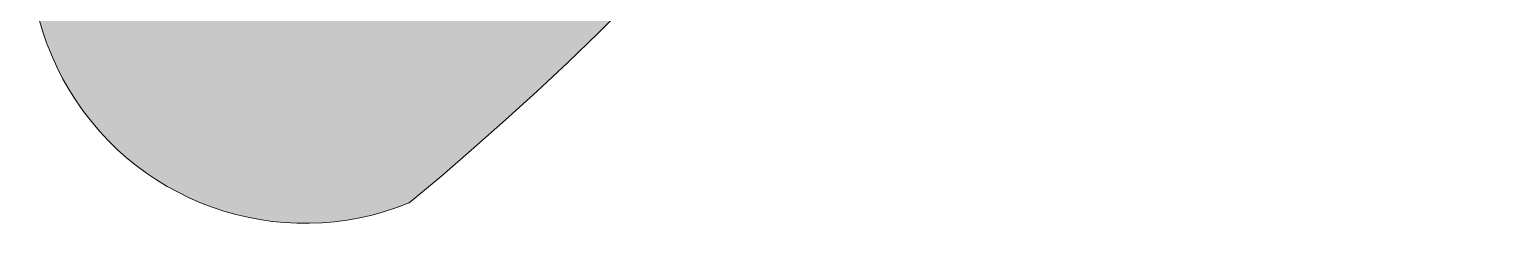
# Model space of a CAD drawing. Header units: metres. Extents: x 512 to 829, y -209 to 245.
# Drawn here: x 727.2983 to 727.4398, y -76.7976 to -76.7791 of the extents above; entities that cross this region are included whole.
import ezdxf

# ---------------------------------------------------------------- set-up
doc = ezdxf.new("R2010")
doc.units = ezdxf.units.M
doc.header["$LTSCALE"] = 0.508
doc.layers.add('None', color=7, linetype='Continuous', lineweight=5)

msp = doc.modelspace()

# ---------------------------------------------------------------- hatches: boundary and pattern name
at = {"layer": 'None', "linetype": 'Continuous', "lineweight": 0}
h = msp.add_hatch(color=253, dxfattribs=at)
edge = h.paths.add_edge_path()
edge.add_arc((727.3245898182173, -76.3733199384825), 0.02631001257014599, 151.7176080550574, 235.6582726372624, ccw=False)
edge.add_arc((727.3245866397265, -76.37332192253189), 0.02630815379662728, 67.76075311907022, 151.710522949969, ccw=False)
edge.add_line((727.3345436158066, -76.3489707914797), (727.3376486158066, -76.3515717914797))
edge.add_line((727.3376486158066, -76.35157179147961), (727.3407176158066, -76.35421579147962))
edge.add_line((727.3407176158066, -76.35421579147965), (727.3437466158066, -76.35690079147965))
edge.add_line((727.3437466158067, -76.35690079147969), (727.3467326158067, -76.3596227914797))
edge.add_line((727.3467326158067, -76.35962279147964), (727.3496896158067, -76.36239279147964))
edge.add_line((727.3496896158067, -76.36239279147969), (727.3526066158067, -76.3652057914797))
edge.add_line((727.3526066158066, -76.36520579147964), (727.3554786158066, -76.36805279147964))
edge.add_line((727.3554786158066, -76.36805279147961), (727.3583156158066, -76.37094479147962))
edge.add_line((727.3583156158066, -76.3709447914797), (727.3611086158066, -76.3738737914797))
edge.add_line((727.3611086158066, -76.3738737914797), (727.3638566158066, -76.37683579147969))
edge.add_line((727.3638566158066, -76.3768357914796), (727.3665706158066, -76.37984479147961))
edge.add_line((727.3665706158067, -76.37984479147963), (727.3692426158067, -76.38289279147962))
edge.add_line((727.3692426158067, -76.38289279147966), (727.3718656158067, -76.38596879147966))
edge.add_line((727.3718656158067, -76.38596879147963), (727.3744476158066, -76.38908579147963))
edge.add_line((727.3744476158067, -76.38908579147972), (727.3769886158067, -76.39224079147974))
edge.add_line((727.3769886158067, -76.39224079147971), (727.3794856158066, -76.3954327914797))
edge.add_line((727.3794856158066, -76.39543279147972), (727.3819306158066, -76.39864979147973))
edge.add_line((727.3819306158067, -76.39864979147967), (727.3843366158067, -76.40190679147966))
edge.add_line((727.3843366158067, -76.40190679147963), (727.3866976158066, -76.40520079147963))
edge.add_line((727.3866976158067, -76.40520079147961), (727.3890126158067, -76.4085257914796))
edge.add_line((727.3890126158067, -76.40852579147963), (727.3912776158066, -76.41188179147963))
edge.add_line((727.3912776158066, -76.41188179147969), (727.3934946158066, -76.41526479147969))
edge.add_line((727.3934946158066, -76.41526479147967), (727.3956656158066, -76.41868079147969))
edge.add_line((727.3956656158067, -76.41868079147969), (727.3977866158067, -76.42212179147968))
edge.add_line((727.3977866158067, -76.42212179147964), (727.3998656158067, -76.42560479147966))
edge.add_line((727.3998656158067, -76.42560479147971), (727.4018896158067, -76.42910679147971))
edge.add_line((727.4018896158067, -76.42910679147963), (727.4038686158067, -76.43264079147963))
edge.add_line((727.4038686158067, -76.43264079147968), (727.4057976158067, -76.43620679147969))
edge.add_line((727.4057976158067, -76.43620679147966), (727.4076716158067, -76.43978679147966))
edge.add_line((727.4076716158066, -76.43978679147972), (727.4094966158067, -76.4433947914797))
edge.add_line((727.4094966158067, -76.4433947914797), (727.4112756158066, -76.44703679147972))
edge.add_line((727.4112756158066, -76.44703679147972), (727.4130016158066, -76.4507017914797))
edge.add_line((727.4130016158067, -76.45070179147967), (727.4146756158067, -76.45438579147967))
edge.add_line((727.4146756158067, -76.4543857914797), (727.4162956158067, -76.4580917914797))
edge.add_line((727.4162956158067, -76.45809179147966), (727.4178656158067, -76.46181979147966))
edge.add_line((727.4178656158067, -76.46181979147968), (727.4193876158067, -76.46558179147968))
edge.add_line((727.4193876158067, -76.46558179147962), (727.4208526158067, -76.46935679147961))
edge.add_line((727.4208526158067, -76.46935679147964), (727.4222636158066, -76.47314579147965))
edge.add_line((727.4222636158066, -76.47314579147962), (727.4236246158066, -76.47696279147962))
edge.add_line((727.4236246158067, -76.47696279147965), (727.4249316158067, -76.48079679147966))
edge.add_line((727.4249316158067, -76.48079679147963), (727.4261806158067, -76.48463979147965))
edge.add_line((727.4261806158066, -76.48463979147971), (727.4273816158067, -76.48851079147968))
edge.add_line((727.4273816158067, -76.48851079147971), (727.4285246158066, -76.49239479147974))
edge.add_line((727.4285246158066, -76.49239479147968), (727.4296146158066, -76.49629079147965))
edge.add_line((727.4296146158067, -76.49629079147962), (727.4306506158067, -76.50020979147963))
edge.add_line((727.4306506158067, -76.50020979147962), (727.4316296158067, -76.50413079147962))
edge.add_line((727.4316296158066, -76.50413079147972), (727.4325546158067, -76.50806979147973))
edge.add_line((727.4325546158067, -76.50806979147967), (727.4334266158066, -76.51202879147968))
edge.add_line((727.4334266158066, -76.51202879147968), (727.4342396158066, -76.51598779147969))
edge.add_line((727.4342396158066, -76.51598779147969), (727.4349996158066, -76.51996379147968))
edge.add_line((727.4349996158066, -76.51996379147965), (727.4357046158067, -76.52395779147966))
edge.add_line((727.4357046158067, -76.52395779147969), (727.4363516158066, -76.52794979147968))
edge.add_line((727.4363516158066, -76.52794979147973), (727.4369446158066, -76.53195679147973))
edge.add_line((727.4369446158066, -76.53195679147973), (727.4374796158066, -76.53596679147972))
edge.add_line((727.4374796158066, -76.53596679147972), (727.4379606158067, -76.53999079147972))
edge.add_line((727.4379606158067, -76.53999079147968), (727.4383836158066, -76.54401979147968))
edge.add_line((727.4383836158066, -76.54401979147974), (727.4387516158066, -76.54804879147972))
edge.add_line((727.4387516158067, -76.54804879147969), (727.4390616158067, -76.5520817914797))
edge.add_line((727.4390616158066, -76.55208179147962), (727.4393166158067, -76.55612679147961))
edge.add_line((727.4393166158067, -76.55612679147964), (727.4395136158066, -76.56017379147963))
edge.add_line((727.4395136158066, -76.56017379147966), (727.4396546158066, -76.56420779147967))
edge.add_line((727.4396546158067, -76.5642077914797), (727.4397406158067, -76.5682577914797))
edge.add_line((727.4397406158067, -76.56825779147971), (727.4397686158068, -76.57230879147971))
edge.add_line((727.4397686158067, -76.57230879147971), (727.4397406158066, -76.57635979147972))
edge.add_line((727.4397406158067, -76.57635979147972), (727.4396546158067, -76.58040879147973))
edge.add_line((727.4396546158067, -76.58040879147973), (727.4395136158067, -76.58444379147973))
edge.add_line((727.4395136158066, -76.58444379147966), (727.4393166158067, -76.58849079147964))
edge.add_line((727.4393166158067, -76.58849079147967), (727.4390616158066, -76.59253379147967))
edge.add_line((727.4390616158066, -76.5925337914797), (727.4387516158066, -76.5965687914797))
edge.add_line((727.4387516158067, -76.59656879147974), (727.4383836158067, -76.60059779147974))
edge.add_line((727.4383836158066, -76.60059779147969), (727.4379606158067, -76.60462379147968))
edge.add_line((727.4379606158067, -76.60462379147964), (727.4374806158066, -76.60864979147964))
edge.add_line((727.4374806158066, -76.6086497914797), (727.4369436158066, -76.61266379147972))
edge.add_line((727.4369436158066, -76.61266379147969), (727.4363526158066, -76.6166587914797))
edge.add_line((727.4363526158066, -76.61665879147972), (727.4357056158067, -76.62065579147972))
edge.add_line((727.4357056158067, -76.62065579147963), (727.4349996158066, -76.62465279147962))
edge.add_line((727.4349996158066, -76.62465279147966), (727.4342396158066, -76.62862979147968))
edge.add_line((727.4342396158066, -76.62862979147974), (727.4334256158066, -76.63258979147973))
edge.add_line((727.4334256158066, -76.63258979147963), (727.4325566158067, -76.63653879147964))
edge.add_line((727.4325566158067, -76.63653879147967), (727.4316306158066, -76.64048679147966))
edge.add_line((727.4316306158066, -76.6404867914797), (727.4306486158066, -76.6444157914797))
edge.add_line((727.4306486158067, -76.64441579147967), (727.4296146158067, -76.64832579147968))
edge.add_line((727.4296146158067, -76.64832579147969), (727.4285246158067, -76.65222179147969))
edge.add_line((727.4285246158066, -76.65222179147963), (727.4273816158067, -76.65610579147963))
edge.add_line((727.4273816158067, -76.65610579147972), (727.4261806158066, -76.65997679147972))
edge.add_line((727.4261806158066, -76.65997679147972), (727.4249316158066, -76.66381979147971))
edge.add_line((727.4249316158067, -76.66381979147968), (727.4236246158067, -76.66765379147968))
edge.add_line((727.4236246158067, -76.66765379147967), (727.4222656158067, -76.67146679147967))
edge.add_line((727.4222656158066, -76.6714667914797), (727.4208536158067, -76.67525979147969))
edge.add_line((727.4208536158067, -76.67525979147968), (727.4193856158066, -76.67903979147968))
edge.add_line((727.4193856158066, -76.67903979147968), (727.4178686158066, -76.6827887914797))
edge.add_line((727.4178686158067, -76.68278879147965), (727.4163006158067, -76.68651479147965))
edge.add_line((727.4163006158067, -76.68651479147968), (727.4146776158067, -76.69022679147969))
edge.add_line((727.4146776158067, -76.69022679147963), (727.4130036158067, -76.69391079147962))
edge.add_line((727.4130036158067, -76.69391079147965), (727.4112776158067, -76.69757579147966))
edge.add_line((727.4112776158066, -76.69757579147972), (727.4094976158066, -76.70121879147972))
edge.add_line((727.4094976158067, -76.70121879147973), (727.4076756158067, -76.70482279147974))
edge.add_line((727.4076756158066, -76.70482279147973), (727.4057956158066, -76.70841479147973))
edge.add_line((727.4057956158067, -76.70841479147964), (727.4038636158067, -76.71198279147964))
edge.add_line((727.4038636158067, -76.71198279147973), (727.4018896158067, -76.71550879147972))
edge.add_line((727.4018896158067, -76.71550879147969), (727.3998686158067, -76.7190047914797))
edge.add_line((727.3998686158067, -76.71900479147973), (727.3977906158067, -76.72248779147972))
edge.add_line((727.3977906158067, -76.7224877914797), (727.3956666158067, -76.72593479147969))
edge.add_line((727.3956666158067, -76.72593479147963), (727.3934956158067, -76.72935079147963))
edge.add_line((727.3934956158066, -76.72935079147965), (727.3912756158066, -76.73273879147965))
edge.add_line((727.3912756158066, -76.73273879147973), (727.3890096158067, -76.73609379147973))
edge.add_line((727.3890096158067, -76.73609379147968), (727.3866986158067, -76.73941279147968))
edge.add_line((727.3866986158067, -76.73941279147971), (727.3843416158068, -76.7427017914797))
edge.add_line((727.3843416158066, -76.7427017914797), (727.3819366158067, -76.74595879147972))
edge.add_line((727.3819366158067, -76.74595879147967), (727.3794886158067, -76.74917979147966))
edge.add_line((727.3794886158066, -76.74917979147972), (727.3769886158066, -76.75237579147972))
edge.add_line((727.3769886158067, -76.75237579147972), (727.3744516158067, -76.75552479147973))
edge.add_line((727.3744516158067, -76.75552479147973), (727.3718726158068, -76.75863879147974))
edge.add_line((727.3718726158066, -76.75863879147971), (727.3692426158067, -76.76172379147971))
edge.add_line((727.3692426158067, -76.76172379147965), (727.3665746158067, -76.76476679147966))
edge.add_line((727.3665746158067, -76.7647667914797), (727.3638636158067, -76.76777179147969))
edge.add_line((727.3638636158066, -76.76777179147973), (727.3611106158066, -76.77073979147974))
edge.add_line((727.3611106158066, -76.77073979147974), (727.3583166158066, -76.77366979147973))
edge.add_line((727.3583166158066, -76.77366979147973), (727.3554796158066, -76.77656179147972))
edge.add_line((727.3554796158066, -76.77656179147971), (727.3526076158066, -76.77940879147971))
edge.add_line((727.3526076158066, -76.77940879147968), (727.3496906158066, -76.78222179147969))
edge.add_line((727.3496906158067, -76.78222179147963), (727.3467336158067, -76.78499179147963))
edge.add_line((727.3467336158067, -76.78499179147968), (727.3437516158067, -76.78771079147968))
edge.add_line((727.3437516158067, -76.78771079147964), (727.3407196158067, -76.79039879147963))
edge.add_line((727.3407196158066, -76.79039879147967), (727.3376476158066, -76.79304479147967))
edge.add_line((727.3376476158066, -76.7930447914797), (727.3345496158066, -76.7956397914797))
edge.add_arc((727.3245922515816, -76.7712897423529), 0.02630729926823667, -151.71219724950498, -67.75907881953901, ccw=False)
edge.add_arc((727.3245924662817, -76.77128982811041), 0.02630744768851981, 124.33670262321169, 208.2874166844701, ccw=False)
edge.add_line((727.3097536158067, -76.74956679147965), (727.3157246158067, -76.74618479147966))
edge.add_line((727.3157246158066, -76.74618479147966), (727.3150106158066, -76.74619679147966))
edge.add_line((727.3150106158066, -76.74619679147963), (727.3152436158066, -76.74597879147963))
edge.add_line((727.3152436158067, -76.74597879147973), (727.3176516158067, -76.74365679147974))
edge.add_line((727.3176516158067, -76.74365679147968), (727.3200306158067, -76.74129779147968))
edge.add_line((727.3200306158067, -76.74129779147972), (727.3223756158067, -76.73890779147973))
edge.add_line((727.3223756158067, -76.73890779147973), (727.3246876158066, -76.73648379147974))
edge.add_line((727.3246876158066, -76.73648379147971), (727.3269706158067, -76.73402279147972))
edge.add_line((727.3269706158067, -76.73402279147967), (727.3292126158067, -76.73153779147967))
edge.add_line((727.3292126158067, -76.7315377914797), (727.3314176158067, -76.7290217914797))
edge.add_line((727.3314176158067, -76.72902179147968), (727.3335916158067, -76.72647179147968))
edge.add_line((727.3335916158067, -76.72647179147964), (727.3357276158066, -76.72389279147964))
edge.add_line((727.3357276158067, -76.72389279147967), (727.3378276158068, -76.72128679147967))
edge.add_line((727.3378276158066, -76.72128679147966), (727.3398916158067, -76.71864779147967))
edge.add_line((727.3398916158067, -76.71864779147973), (727.3419196158067, -76.71597979147973))
edge.add_line((727.3419196158067, -76.71597979147964), (727.3439076158066, -76.71328779147964))
edge.add_line((727.3439076158066, -76.71328779147973), (727.3458596158066, -76.71056379147973))
edge.add_line((727.3458596158067, -76.71056379147967), (727.3477736158068, -76.70781379147968))
edge.add_line((727.3477736158067, -76.70781379147968), (727.3496456158067, -76.70504279147967))
edge.add_line((727.3496456158067, -76.70504279147963), (727.3514836158067, -76.70223779147963))
edge.add_line((727.3514836158066, -76.70223779147966), (727.3532816158066, -76.69940879147967))
edge.add_line((727.3532816158066, -76.69940879147964), (727.3550356158066, -76.69656279147964))
edge.add_line((727.3550356158066, -76.69656279147966), (727.3567536158066, -76.69368279147967))
edge.add_line((727.3567536158066, -76.69368279147966), (727.3584296158066, -76.69078279147965))
edge.add_line((727.3584296158067, -76.6907827914797), (727.3600636158067, -76.6878647914797))
edge.add_line((727.3600636158067, -76.68786479147968), (727.3616596158066, -76.6849167914797))
edge.add_line((727.3616596158067, -76.68491679147974), (727.3632126158068, -76.68194979147972))
edge.add_line((727.3632126158067, -76.68194979147972), (727.3647226158066, -76.67896379147972))
edge.add_line((727.3647226158066, -76.67896379147965), (727.3661956158066, -76.67594779147966))
edge.add_line((727.3661956158066, -76.67594779147964), (727.3676236158067, -76.67291579147964))
edge.add_line((727.3676236158067, -76.67291579147968), (727.3690086158067, -76.66986779147969))
edge.add_line((727.3690086158067, -76.66986779147965), (727.3703496158067, -76.66680179147964))
edge.add_line((727.3703496158066, -76.66680179147966), (727.3716486158066, -76.66371379147965))
edge.add_line((727.3716486158066, -76.66371379147972), (727.3729046158066, -76.66061079147974))
edge.add_line((727.3729046158066, -76.66061079147971), (727.3741176158067, -76.6574867914797))
edge.add_line((727.3741176158067, -76.65748679147964), (727.3752846158067, -76.65435079147964))
edge.add_line((727.3752846158067, -76.65435079147971), (727.3764106158067, -76.65119279147972))
edge.add_line((727.3764106158067, -76.65119279147973), (727.3774906158067, -76.64802479147973))
edge.add_line((727.3774906158067, -76.64802479147966), (727.3785256158067, -76.64484079147967))
edge.add_line((727.3785256158067, -76.64484079147974), (727.3795186158067, -76.64163879147974))
edge.add_line((727.3795186158067, -76.64163879147964), (727.3804636158067, -76.63842779147964))
edge.add_line((727.3804636158067, -76.63842779147967), (727.3813676158067, -76.63519779147967))
edge.add_line((727.3813676158067, -76.63519779147964), (727.3822236158067, -76.63196179147964))
edge.add_line((727.3822236158067, -76.63196179147963), (727.3830346158067, -76.62871579147964))
edge.add_line((727.3830346158067, -76.62871579147964), (727.3837986158067, -76.62545679147962))
edge.add_line((727.3837986158067, -76.62545679147968), (727.3845196158067, -76.62218279147969))
edge.add_line((727.3845196158067, -76.62218279147964), (727.3851936158067, -76.61890279147963))
edge.add_line((727.3851936158067, -76.61890279147963), (727.3858226158067, -76.61561179147964))
edge.add_line((727.3858226158067, -76.61561179147964), (727.3864056158067, -76.61231179147964))
edge.add_line((727.3864056158067, -76.61231179147967), (727.3869406158067, -76.60900479147969))
edge.add_line((727.3869406158067, -76.60900479147972), (727.3874316158067, -76.60568979147972))
edge.add_line((727.3874316158067, -76.60568979147968), (727.3878746158067, -76.60237479147968))
edge.add_line((727.3878746158067, -76.60237479147963), (727.3882706158067, -76.59905179147964))
edge.add_line((727.3882706158067, -76.59905179147972), (727.3886216158068, -76.59571079147972))
edge.add_line((727.3886216158066, -76.59571079147963), (727.3889266158067, -76.59237979147964))
edge.add_line((727.3889266158067, -76.59237979147963), (727.3891826158067, -76.58904479147962))
edge.add_line((727.3891826158067, -76.58904479147964), (727.3893936158067, -76.58570179147964))
edge.add_line((727.3893936158066, -76.58570179147966), (727.3895556158067, -76.58235479147967))
edge.add_line((727.3895556158067, -76.5823547914797), (727.3896736158067, -76.57900479147969))
edge.add_line((727.3896736158067, -76.57900479147963), (727.3897446158068, -76.57565579147965))
edge.add_line((727.3897446158066, -76.57565579147968), (727.3897676158067, -76.57230879147967))
edge.add_line((727.3897676158067, -76.57230879147971), (727.3897446158066, -76.56896179147971))
edge.add_line((727.3897446158066, -76.56896179147964), (727.3896736158066, -76.56561179147965))
edge.add_line((727.3896736158067, -76.56561179147968), (727.3895556158067, -76.56226279147968))
edge.add_line((727.3895556158067, -76.56226279147972), (727.3893936158066, -76.55891579147972))
edge.add_line((727.3893936158066, -76.55891579147965), (727.3891826158066, -76.55557079147965))
edge.add_line((727.3891826158067, -76.55557079147968), (727.3889266158067, -76.55223879147968))
edge.add_line((727.3889266158067, -76.55223879147968), (727.3886216158066, -76.54890479147969))
edge.add_line((727.3886216158066, -76.54890479147969), (727.3882716158066, -76.5455687914797))
edge.add_line((727.3882716158066, -76.5455687914797), (727.3878736158066, -76.54224079147968))
edge.add_line((727.3878736158067, -76.54224079147968), (727.3874306158067, -76.53892279147968))
edge.add_line((727.3874306158067, -76.53892279147965), (727.3869406158067, -76.53560979147966))
edge.add_line((727.3869406158067, -76.53560979147971), (727.3864046158067, -76.5323037914797))
edge.add_line((727.3864046158067, -76.53230379147965), (727.3858226158067, -76.52900379147965))
edge.add_line((727.3858226158067, -76.52900379147968), (727.3851926158067, -76.52571079147967))
edge.add_line((727.3851926158067, -76.5257107914797), (727.3845206158067, -76.5224357914797))
edge.add_line((727.3845206158067, -76.52243579147967), (727.3837996158067, -76.51916279147966))
edge.add_line((727.3837996158067, -76.51916279147963), (727.3830336158067, -76.51590279147963))
edge.add_line((727.3830336158067, -76.51590279147968), (727.3822236158067, -76.51265579147969))
edge.add_line((727.3822236158067, -76.51265579147969), (727.3813666158067, -76.50941679147968))
edge.add_line((727.3813666158067, -76.50941679147968), (727.3804636158067, -76.50618879147967))
edge.add_line((727.3804636158067, -76.50618879147964), (727.3795186158067, -76.50297779147964))
edge.add_line((727.3795186158067, -76.50297779147968), (727.3785256158067, -76.49977579147969))
edge.add_line((727.3785256158067, -76.49977579147969), (727.3774906158067, -76.49659179147969))
edge.add_line((727.3774906158067, -76.49659179147966), (727.3764116158067, -76.49342679147966))
edge.add_line((727.3764116158067, -76.49342679147969), (727.3752856158067, -76.4902677914797))
edge.add_line((727.3752856158067, -76.49026779147971), (727.3741156158067, -76.48712679147971))
edge.add_line((727.3741156158067, -76.48712679147968), (727.3729036158066, -76.4840037914797))
edge.add_line((727.3729036158066, -76.48400379147972), (727.3716476158066, -76.48089979147971))
edge.add_line((727.3716476158066, -76.48089979147971), (727.3703466158066, -76.47780879147972))
edge.add_line((727.3703466158066, -76.47780879147967), (727.3690056158066, -76.47474279147968))
edge.add_line((727.3690056158067, -76.47474279147968), (727.3676216158067, -76.47169679147967))
edge.add_line((727.3676216158067, -76.47169679147964), (727.3661926158067, -76.46866179147963))
edge.add_line((727.3661926158067, -76.46866179147969), (727.3647226158066, -76.46565279147968))
edge.add_line((727.3647226158066, -76.46565279147967), (727.3632116158066, -76.46266579147967))
edge.add_line((727.3632116158067, -76.46266579147971), (727.3616576158066, -76.45969679147973))
edge.add_line((727.3616576158066, -76.4596967914797), (727.3600646158067, -76.45675179147969))
edge.add_line((727.3600646158067, -76.45675179147963), (727.3584296158067, -76.45383279147964))
edge.add_line((727.3584296158067, -76.45383279147973), (727.3567516158067, -76.45092879147973))
edge.add_line((727.3567516158066, -76.45092879147967), (727.3550356158066, -76.44805479147968))
edge.add_line((727.3550356158066, -76.44805479147965), (727.3532826158066, -76.44520979147964))
edge.add_line((727.3532826158066, -76.44520979147967), (727.3514836158066, -76.44237879147968))
edge.add_line((727.3514836158066, -76.44237879147965), (727.3496436158066, -76.43957179147965))
edge.add_line((727.3496436158067, -76.4395717914797), (727.3477716158067, -76.43679779147969))
edge.add_line((727.3477716158067, -76.43679779147965), (727.3458596158067, -76.43405079147965))
edge.add_line((727.3458596158067, -76.43405079147965), (727.3439066158068, -76.43132679147965))
edge.add_line((727.3439066158066, -76.4313267914797), (727.3419166158067, -76.4286327914797))
edge.add_line((727.3419166158067, -76.42863279147969), (727.3398886158067, -76.42596479147969))
edge.add_line((727.3398886158067, -76.42596479147971), (727.3378256158067, -76.42332679147972))
edge.add_line((727.3378256158067, -76.42332679147967), (727.3357226158066, -76.42071679147966))
edge.add_line((727.3357226158066, -76.42071679147966), (727.3335886158067, -76.41813979147966))
edge.add_line((727.3335886158067, -76.41813979147969), (727.3314186158067, -76.41559579147969))
edge.add_line((727.3314186158067, -76.41559579147963), (727.3292056158067, -76.41307079147963))
edge.add_line((727.3292056158067, -76.41307079147964), (727.3269636158067, -76.41058479147965))
edge.add_line((727.3269636158067, -76.41058479147966), (727.3246866158066, -76.40813079147966))
edge.add_line((727.3246866158066, -76.40813079147972), (727.3223746158067, -76.40570679147973))
edge.add_line((727.3223746158067, -76.4057067914797), (727.3200296158067, -76.40331679147971))
edge.add_line((727.3200296158067, -76.40331679147971), (727.3176506158067, -76.4009577914797))
edge.add_line((727.3176506158067, -76.40095779147964), (727.3156956158067, -76.39907279147965))
edge.add_line((727.3156956158067, -76.39907279147963), (727.3097476158067, -76.39504379147962))
edge.add_line((727.3097476158067, -76.39504379147968), (727.3097476158067, -76.39504379147968))

# ---------------------------------------------------------------- linework, layer by layer
at = {"layer": 'None', "color": 7, "linetype": 'Continuous', "lineweight": 9}
for p, q in [((727.3554796158066, -76.77656179147971), (727.3526076158066, -76.77940879147968)), ((727.3526076158066, -76.77940879147968), (727.3496906158067, -76.78222179147963)), ((727.3496906158067, -76.78222179147963), (727.3467336158067, -76.78499179147968)), ((727.3467336158067, -76.78499179147968), (727.3437516158067, -76.78771079147964)), ((727.3437516158067, -76.78771079147964), (727.3407196158066, -76.79039879147967)), ((727.3407196158066, -76.79039879147967), (727.3376476158066, -76.7930447914797)), ((727.3376476158066, -76.7930447914797), (727.3345496158066, -76.79563979147963))]:
    msp.add_line(p, q, dxfattribs=at)
for centre, radius, start, end in [((727.3245924662817, -76.77128982811041), 0.02630744768851933, 124.3367026232115, 208.2874166844721), ((727.3245922515816, -76.7712897423529), 0.02630729926823623, 208.2878027504921, 292.2409211804585)]:
    msp.add_arc(centre, radius, start, end, dxfattribs=at)

doc.saveas('drawing.dxf')
